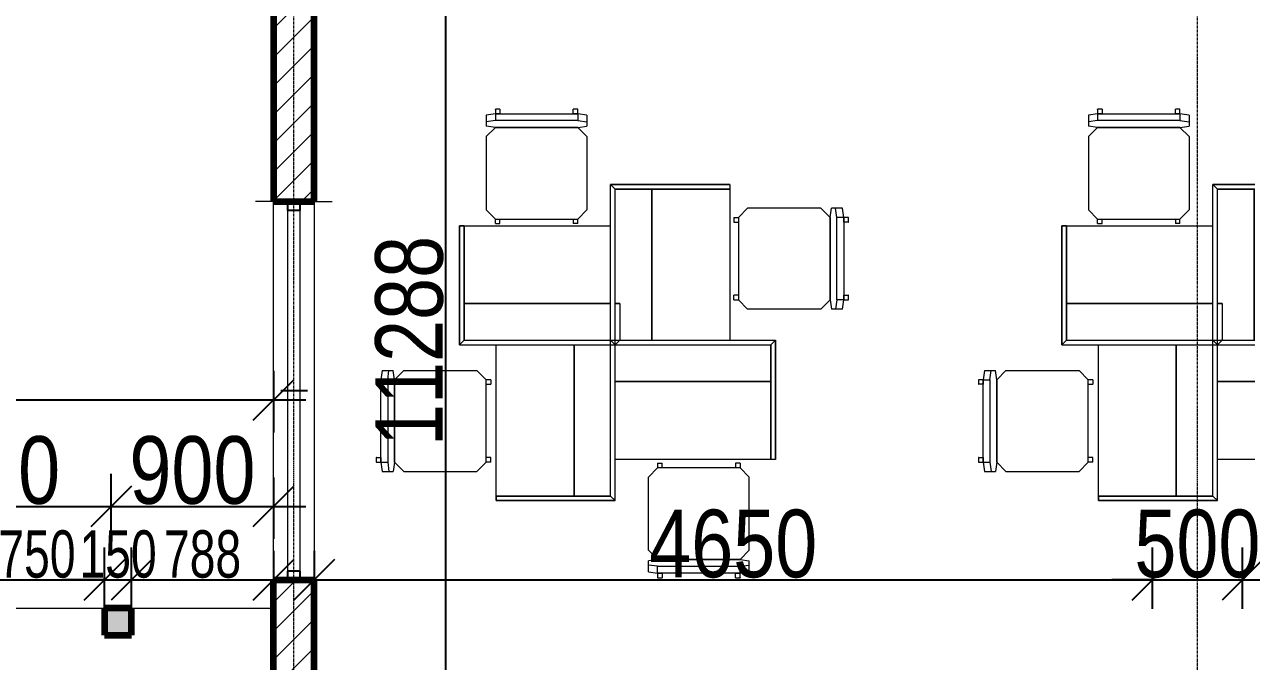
# Model space of a CAD drawing. Header units: millimetres. Extents: x -35190 to 411743, y -233114 to 23872.
# Drawn here: x 169927 to 176707, y 3428 to 6961 of the extents above; entities that cross this region are included whole.
import ezdxf

# ---------------------------------------------------------------- set-up
doc = ezdxf.new("R2010")
doc.units = ezdxf.units.MM
doc.linetypes.add('Grid Line', pattern=[22.225, 12.7, -3.175, 3.175, -3.175])
for name, color, linetype, lineweight in [('A-ANNO-DIMS', 211, 'Continuous', 9), ('A-DETL-THIN', 151, 'Continuous', 18), ('A-GLAZ', 151, 'Continuous', 18), ('A-WALL', 113, 'Continuous', 18), ('A-WALL-PATT', 111, 'Continuous', 18), ('G-IMPT', 8, 'Continuous', 18), ('I-FURN', 30, 'Continuous', 18), ('S-GRID', 1, 'Continuous', 9)]:
    doc.layers.add(name, color=color, linetype=linetype, lineweight=lineweight)
doc.styles.add('Arial_3', font='arial.ttf', dxfattribs={"width": 0.8, "height": 375})
doc.styles.add('Arial_8', font='arial.ttf', dxfattribs={"width": 0.7, "height": 262.5})
doc.dimstyles.new('main_4_5mm', dxfattribs={"dimscale": 304.8, "dimtxt": 382.597275, "dimasz": 0.738189, "dimexe": 0.590551, "dimexo": 0.0625, "dimgap": 0.024606, "dimtad": 1, "dimdec": 0, "dimzin": 0, "dimdsep": 46, "dimtxsty": 'Arial_3', "dimblk1": 'OBLIQUE', "dimblk2": 'OBLIQUE', "dimsah": 1, "dimcen": 0.09, "dimdle": 0.590551, "dimazin": 0, "dimtfac": 1, "dimtdec": 4, "dimtix": 1, "dimtmove": 0, "dimatfit": 3, "dimfxl": 0.590551, "dimfxlon": 1, "dimtvp": 1, "dimtolj": 1, "dimtzin": 0, "dimarcsym": 2})
doc.dimstyles.new('main_4_5mm_2', dxfattribs={"dimscale": 304.8, "dimtxt": 382.597275, "dimasz": 0.738189, "dimexe": 0.590551, "dimexo": 0.0625, "dimgap": 0.024606, "dimtad": 1, "dimdec": 0, "dimzin": 0, "dimdsep": 46, "dimtxsty": 'Arial_3', "dimblk1": 'OBLIQUE', "dimblk2": 'OBLIQUE', "dimsah": 1, "dimcen": 0.09, "dimdle": 0.590551, "dimazin": 0, "dimtfac": 1, "dimtdec": 4, "dimtix": 1, "dimtmove": 0, "dimatfit": 3, "dimfxl": 0.590551, "dimfxlon": 1, "dimtvp": 1, "dimtolj": 1, "dimtzin": 0, "dimarcsym": 2})
doc.dimstyles.new('small_3_5mm', dxfattribs={"dimscale": 304.8, "dimtxt": 267.818092, "dimasz": 0.738189, "dimexe": 0.590551, "dimexo": 0.0625, "dimgap": 0.024606, "dimtad": 1, "dimdec": 0, "dimzin": 0, "dimdsep": 46, "dimtxsty": 'Arial_8', "dimblk1": 'OBLIQUE', "dimblk2": 'OBLIQUE', "dimsah": 1, "dimcen": 0.09, "dimdle": 0.590551, "dimazin": 0, "dimtfac": 1, "dimtdec": 4, "dimtix": 1, "dimtmove": 0, "dimatfit": 3, "dimfxl": 0.590551, "dimfxlon": 1, "dimtvp": 1, "dimtolj": 1, "dimtzin": 0, "dimarcsym": 2})

# ---------------------------------------------------------------- blocks, each defined once
blk = doc.blocks.new('Sliding - 2L - SL2_1 X 1_8-416756-FIRST FLOOR')
at = {"layer": 'A-GLAZ'}
for p, q in [((-723.8, 112.5), (-723.8, 212.5)), ((1376.2, 112.5), (1376.2, 212.5)), ((1326.2, 35), (-673.8, 35)), ((-673.8, -35), (1326.2, -35)), ((-723.8, -112.5), (-723.8, -192.5)), ((1376.2, -112.5), (1376.2, -212.5))]:
    blk.add_line(p, q, dxfattribs=at)
at = {"layer": 'A-GLAZ', "lineweight": 25}
for p, q in [((326.2, -75), (326.2, 72.5)), ((-673.8, 35), (-723.8, 35)), ((-673.8, -35), (-673.8, 35)), ((1376.2, 35), (1326.2, 35)), ((1326.2, -35), (1326.2, 35)), ((-723.8, -35), (-673.8, -35)), ((1326.2, -35), (1376.2, -35))]:
    blk.add_line(p, q, dxfattribs=at)
blk = doc.blocks.new('School04 - 12ZCVC04_dwg-579975-FIRST FLOOR')
at = {"layer": 'G-IMPT', "lineweight": 9}
for p, q in [((228.6, 1498.6), (228.6, 1473.2)), ((228.6, 1498.6), (889, 1498.6)), ((889, 1498.6), (228.6, 1498.6)), ((228.6, 1498.6), (228.6, 1473.2)), ((889, 1498.6), (863.6, 1473.2)), ((863.6, 1473.2), (889, 1498.6)), ((889, 635), (889, 1498.6)), ((889, 635), (889, 1498.6)), ((228.6, 1473.2), (863.6, 1473.2)), ((228.6, 1473.2), (228.6, 635)), ((863.6, 1473.2), (228.6, 1473.2)), ((228.6, 1473.2), (228.6, 635)), ((660.4, 635), (660.4, 1473.2)), ((660.4, 1473.2), (660.4, 635)), ((863.6, 609.6), (863.6, 1473.2)), ((863.6, 609.6), (863.6, 1473.2)), ((1701.8, 1270), (889, 1270)), ((1701.8, 1270), (889, 1270)), ((1701.8, 1270), (1727.2, 1270)), ((1701.8, 1270), (1701.8, 635)), ((1701.8, 635), (1701.8, 1270)), ((1727.2, 1270), (1701.8, 1270)), ((1727.2, 1270), (1727.2, 609.6)), ((1727.2, 609.6), (1727.2, 1270)), ((838.2, 838.2), (863.6, 838.2)), ((863.6, 838.2), (838.2, 838.2)), ((838.2, 838.2), (838.2, 635)), ((889, 838.2), (1701.8, 838.2)), ((1701.8, 838.2), (889, 838.2)), ((838.2, 635), (-25.4, 635)), ((-25.4, -25.4), (-25.4, 635)), ((838.2, 635), (-25.4, 635)), ((-25.4, 635), (0, 609.6)), ((0, 609.6), (-25.4, 635)), ((-25.4, 635), (-25.4, -25.4)), ((1701.8, 635), (838.2, 635)), ((1701.8, 635), (838.2, 635)), ((863.6, 609.6), (838.2, 635)), ((863.6, 609.6), (889, 635)), ((889, -228.6), (889, 635)), ((889, -228.6), (889, 635)), ((1727.2, 609.6), (1701.8, 635)), ((1701.8, 635), (1727.2, 609.6)), ((863.6, 609.6), (0, 609.6)), ((0, -25.4), (0, 609.6)), ((863.6, 609.6), (0, 609.6)), ((0, 609.6), (0, -25.4)), ((1727.2, 609.6), (863.6, 609.6)), ((863.6, -254), (863.6, 609.6)), ((1727.2, 609.6), (863.6, 609.6)), ((863.6, -254), (863.6, 609.6)), ((1092.2, 609.6), (1092.2, -228.6)), ((1092.2, -228.6), (1092.2, 609.6)), ((1524, -228.6), (1524, 609.6)), ((1524, -228.6), (1524, 609.6)), ((863.6, 406.4), (0, 406.4)), ((0, 406.4), (863.6, 406.4)), ((-25.4, -25.4), (0, -25.4)), ((-25.4, -25.4), (0, -25.4)), ((0, -25.4), (863.6, -25.4)), ((0, -25.4), (863.6, -25.4)), ((863.6, -254), (889, -228.6)), ((889, -228.6), (863.6, -254)), ((1524, -254), (863.6, -254)), ((863.6, -254), (1524, -254)), ((1524, -228.6), (889, -228.6)), ((889, -228.6), (1524, -228.6)), ((1524, -228.6), (1524, -254)), ((1524, -254), (1524, -228.6))]:
    blk.add_line(p, q, dxfattribs=at)
blk = doc.blocks.new('School04 - School04-586054-FIRST FLOOR')
at = {"extrusion": (0, 0, -1), "zscale": -1, "rotation": 180}
blk.add_blockref('School04 - 12ZCVC04_dwg-579975-FIRST FLOOR', (0, 0), dxfattribs=at)
blk = doc.blocks.new('Armless_Chair_987 - 12ZSTG19_dwg-581259-FIRST FLOOR')
at = {"layer": 'G-IMPT', "lineweight": 9}
for p, q in [((-583.6, 228.6), (-576.8, 279.4)), ((-576.8, 279.4), (-575.2, 279.4)), ((-576.8, 279.4), (-539, 279.4)), ((-545.8, 228.6), (-539, 279.4)), ((-539, 279.4), (-515.2, 279.4)), ((-508.3, 228.6), (-515.2, 279.4)), ((-457.2, 279.4), (-508, 228.6)), ((-457.2, 279.4), (-50.8, 279.4)), ((-50.8, 279.4), (0, 228.6)), ((-608, 228.6), (-609.6, 228.6)), ((-609.6, 203.2), (-609.6, 228.6)), ((-609.6, 228.6), (-584.2, 228.6)), ((-584.2, 203.2), (-584.2, 228.6)), ((-583.6, 228.6), (-583.6, -228.6)), ((-583.6, 228.6), (-545.8, 228.6)), ((-545.8, -228.6), (-545.8, 228.6)), ((-508.3, -228.6), (-508.3, 228.6)), ((-508, 228.6), (-508, -228.6)), ((25.4, 228.6), (0, 228.6)), ((0, 228.6), (0, -228.6)), ((25.4, 228.6), (25.4, 203.2)), ((-608, 203.2), (-609.6, 203.2)), ((-609.6, 203.2), (-584.2, 203.2)), ((25.4, 203.2), (0, 203.2)), ((-609.6, -228.6), (-609.6, -203.2)), ((-584.2, -203.2), (-609.6, -203.2)), ((-609.6, -203.2), (-608, -203.2)), ((-584.2, -228.6), (-584.2, -203.2)), ((0, -203.2), (25.4, -203.2)), ((25.4, -228.6), (25.4, -203.2)), ((-608, -228.6), (-609.6, -228.6)), ((-584.2, -228.6), (-609.6, -228.6)), ((-576.8, -279.4), (-583.6, -228.6)), ((-583.6, -228.6), (-545.8, -228.6)), ((-545.8, -228.6), (-539, -279.4)), ((-508.3, -228.6), (-515.2, -279.4)), ((-508, -228.6), (-457.2, -279.4)), ((0, -228.6), (-50.8, -279.4)), ((25.4, -228.6), (0, -228.6)), ((-576.8, -279.4), (-575.2, -279.4)), ((-576.8, -279.4), (-539, -279.4)), ((-539, -279.4), (-515.2, -279.4)), ((-457.2, -279.4), (-50.8, -279.4))]:
    blk.add_line(p, q, dxfattribs=at)
blk = doc.blocks.new('Armless_Chair_987 - Armless_Chair_987-581879-FIRST FLOOR')
at = {"extrusion": (0, 0, -1), "zscale": -1, "rotation": 180}
blk.add_blockref('Armless_Chair_987 - 12ZSTG19_dwg-581259-FIRST FLOOR', (0, 0), dxfattribs=at)
blk = doc.blocks.new('_Oblique')
at = {"color": 0, "linetype": 'ByBlock', "lineweight": -2}
blk.add_line((-0.5, -0.5), (0.5, 0.5), dxfattribs=at)
blk = doc.blocks.new('*D3830')
at = {"layer": 'A-ANNO-DIMS', "color": 0, "lineweight": -2, "transparency": 16777216}
for p, q in [((172262.4, 11029.3), (172262.4, -618.2)), ((172423.3, 10849.3), (172082.4, 10849.3)), ((172423.3, -438.2), (172082.4, -438.2))]:
    blk.add_line(p, q, dxfattribs=at)
at = {"layer": 'Defpoints', "color": 0, "transparency": 16777216}
for p in [(172442.4, 10849.3), (172262.4, -438.2), (172442.4, -438.2)]:
    blk.add_point(p, dxfattribs=at)
at = {"layer": 'A-ANNO-DIMS', "color": 0, "lineweight": -2, "transparency": 16777216, "xscale": 224.9999999999999, "yscale": 224.9999999999999, "zscale": 224.9999999999999}
for p, rotation in [((172262.4, 10849.3), 90), ((172262.4, -438.2), 270)]:
    blk.add_blockref('_Oblique', p, dxfattribs=dict(at, rotation=rotation))
at = {"layer": 'A-ANNO-DIMS', "color": 0, "transparency": 16777216, "insert": (172063.4, 5205.5), "char_height": 375, "width": 1377.35, "attachment_point": 5, "rotation": 90, "style": 'Arial_3'}
blk.add_mtext('\\A1;11288', dxfattribs=at)
blk = doc.blocks.new('*D3569')
at = {"layer": 'A-ANNO-DIMS', "color": 0, "lineweight": -2, "transparency": 16777216}
for p, q in [((168909.4, 4127.3), (168909.4, 4468.3)), ((170409.4, 4127.3), (170409.4, 4468.3)), ((168729.4, 4288.3), (170589.4, 4288.3))]:
    blk.add_line(p, q, dxfattribs=at)
at = {"layer": 'Defpoints', "color": 0, "transparency": 16777216}
for p in [(170409.4, 4288.3), (168909.4, 4108.3), (170409.4, 4108.3)]:
    blk.add_point(p, dxfattribs=at)
at = {"layer": 'A-ANNO-DIMS', "color": 0, "lineweight": -2, "transparency": 16777216, "xscale": 224.9999999999999, "yscale": 224.9999999999999, "zscale": 224.9999999999999, "rotation": 180}
blk.add_blockref('_Oblique', (168909.4, 4288.3), dxfattribs=at)
at = {"layer": 'A-ANNO-DIMS', "color": 0, "lineweight": -2, "transparency": 16777216, "xscale": 224.9999999999999, "yscale": 224.9999999999999, "zscale": 224.9999999999999}
blk.add_blockref('_Oblique', (170409.4, 4288.3), dxfattribs=at)
at = {"layer": 'A-ANNO-DIMS', "color": 0, "transparency": 16777216, "insert": (169659.4, 4487.3), "char_height": 375, "width": 1101.88, "attachment_point": 5, "style": 'Arial_3'}
blk.add_mtext('\\A1;1500', dxfattribs=at)
blk = doc.blocks.new('*D3570')
at = {"layer": 'A-ANNO-DIMS', "color": 0, "lineweight": -2, "transparency": 16777216}
for p, q in [((170409.4, 4127.3), (170409.4, 4468.3)), ((171309.4, 4449.2), (171309.4, 4108.3)), ((170229.4, 4288.3), (171489.4, 4288.3))]:
    blk.add_line(p, q, dxfattribs=at)
at = {"layer": 'Defpoints', "color": 0, "transparency": 16777216}
for p in [(171309.4, 4468.3), (171309.4, 4288.3), (170409.4, 4108.3)]:
    blk.add_point(p, dxfattribs=at)
at = {"layer": 'A-ANNO-DIMS', "color": 0, "lineweight": -2, "transparency": 16777216, "xscale": 224.9999999999999, "yscale": 224.9999999999999, "zscale": 224.9999999999999, "rotation": 180}
blk.add_blockref('_Oblique', (170409.4, 4288.3), dxfattribs=at)
at = {"layer": 'A-ANNO-DIMS', "color": 0, "lineweight": -2, "transparency": 16777216, "xscale": 224.9999999999999, "yscale": 224.9999999999999, "zscale": 224.9999999999999}
blk.add_blockref('_Oblique', (171309.4, 4288.3), dxfattribs=at)
at = {"layer": 'A-ANNO-DIMS', "color": 0, "transparency": 16777216, "insert": (170859.4, 4487.3), "char_height": 375, "width": 826.41, "attachment_point": 5, "style": 'Arial_3'}
blk.add_mtext('\\A1;900', dxfattribs=at)
blk = doc.blocks.new('*D3571')
at = {"layer": 'A-ANNO-DIMS', "color": 0, "lineweight": -2, "transparency": 16777216}
for p, q in [((162384.4, 5039.2), (162384.4, 4698.3)), ((171309.4, 5039.2), (171309.4, 4698.3)), ((162204.4, 4878.3), (171489.4, 4878.3))]:
    blk.add_line(p, q, dxfattribs=at)
at = {"layer": 'Defpoints', "color": 0, "transparency": 16777216}
for p in [(162384.4, 5058.3), (171309.4, 5058.3), (171309.4, 4878.3)]:
    blk.add_point(p, dxfattribs=at)
at = {"layer": 'A-ANNO-DIMS', "color": 0, "lineweight": -2, "transparency": 16777216, "xscale": 224.9999999999999, "yscale": 224.9999999999999, "zscale": 224.9999999999999, "rotation": 180}
blk.add_blockref('_Oblique', (162384.4, 4878.3), dxfattribs=at)
at = {"layer": 'A-ANNO-DIMS', "color": 0, "lineweight": -2, "transparency": 16777216, "xscale": 224.9999999999999, "yscale": 224.9999999999999, "zscale": 224.9999999999999}
blk.add_blockref('_Oblique', (171309.4, 4878.3), dxfattribs=at)
at = {"layer": 'A-ANNO-DIMS', "color": 0, "transparency": 16777216, "insert": (166846.9, 5077.3), "char_height": 375, "width": 1101.88, "attachment_point": 5, "style": 'Arial_3'}
blk.add_mtext('\\A1;8925', dxfattribs=at)
blk = doc.blocks.new('*D3588')
at = {"layer": 'A-ANNO-DIMS', "color": 0, "lineweight": -2, "transparency": 16777216}
for p, q in [((169621.9, 3719.8), (169621.9, 4060.7)), ((170371.9, 3719.8), (170371.9, 4060.7)), ((169441.9, 3880.7), (170551.9, 3880.7))]:
    blk.add_line(p, q, dxfattribs=at)
at = {"layer": 'Defpoints', "color": 0, "transparency": 16777216}
for p in [(170371.9, 3880.7), (169621.9, 3700.7), (170371.9, 3700.7)]:
    blk.add_point(p, dxfattribs=at)
at = {"layer": 'A-ANNO-DIMS', "color": 0, "lineweight": -2, "transparency": 16777216, "xscale": 224.9999999999999, "yscale": 224.9999999999999, "zscale": 224.9999999999999, "rotation": 180}
blk.add_blockref('_Oblique', (169621.9, 3880.7), dxfattribs=at)
at = {"layer": 'A-ANNO-DIMS', "color": 0, "lineweight": -2, "transparency": 16777216, "xscale": 224.9999999999999, "yscale": 224.9999999999999, "zscale": 224.9999999999999}
blk.add_blockref('_Oblique', (170371.9, 3880.7), dxfattribs=at)
at = {"layer": 'A-ANNO-DIMS', "color": 0, "transparency": 16777216, "insert": (169996.9, 4022.3), "char_height": 262.5, "width": 504.322, "attachment_point": 5, "style": 'Arial_8'}
blk.add_mtext('\\A1;750', dxfattribs=at)
blk = doc.blocks.new('*D3589')
at = {"layer": 'A-ANNO-DIMS', "color": 0, "lineweight": -2, "transparency": 16777216}
for p, q in [((170371.9, 3719.8), (170371.9, 4060.7)), ((170521.9, 3719.8), (170521.9, 4060.7)), ((170371.9, 3880.7), (170146.9, 3880.7)), ((170371.9, 3880.7), (170521.9, 3880.7)), ((170521.9, 3880.7), (170746.9, 3880.7))]:
    blk.add_line(p, q, dxfattribs=at)
at = {"layer": 'Defpoints', "color": 0, "transparency": 16777216}
for p in [(170521.9, 3880.7), (170371.9, 3700.7), (170521.9, 3700.7)]:
    blk.add_point(p, dxfattribs=at)
at = {"layer": 'A-ANNO-DIMS', "color": 0, "lineweight": -2, "transparency": 16777216, "xscale": 224.9999999999999, "yscale": 224.9999999999999, "zscale": 224.9999999999999}
blk.add_blockref('_Oblique', (170371.9, 3880.7), dxfattribs=at)
at = {"layer": 'A-ANNO-DIMS', "color": 0, "lineweight": -2, "transparency": 16777216, "xscale": 224.9999999999999, "yscale": 224.9999999999999, "zscale": 224.9999999999999, "rotation": 180}
blk.add_blockref('_Oblique', (170521.9, 3880.7), dxfattribs=at)
at = {"layer": 'A-ANNO-DIMS', "color": 0, "transparency": 16777216, "insert": (170446.9, 4022.3), "char_height": 262.5, "width": 504.322, "attachment_point": 5, "style": 'Arial_8'}
blk.add_mtext('\\A1;150', dxfattribs=at)
blk = doc.blocks.new('*D3590')
at = {"layer": 'A-ANNO-DIMS', "color": 0, "lineweight": -2, "transparency": 16777216}
for p, q in [((170521.9, 3719.8), (170521.9, 4060.7)), ((171309.4, 4041.7), (171309.4, 3700.7)), ((170341.9, 3880.7), (171489.4, 3880.7))]:
    blk.add_line(p, q, dxfattribs=at)
at = {"layer": 'Defpoints', "color": 0, "transparency": 16777216}
for p in [(171309.4, 4060.7), (171309.4, 3880.7), (170521.9, 3700.7)]:
    blk.add_point(p, dxfattribs=at)
at = {"layer": 'A-ANNO-DIMS', "color": 0, "lineweight": -2, "transparency": 16777216, "xscale": 224.9999999999999, "yscale": 224.9999999999999, "zscale": 224.9999999999999, "rotation": 180}
blk.add_blockref('_Oblique', (170521.9, 3880.7), dxfattribs=at)
at = {"layer": 'A-ANNO-DIMS', "color": 0, "lineweight": -2, "transparency": 16777216, "xscale": 224.9999999999999, "yscale": 224.9999999999999, "zscale": 224.9999999999999}
blk.add_blockref('_Oblique', (171309.4, 3880.7), dxfattribs=at)
at = {"layer": 'A-ANNO-DIMS', "color": 0, "transparency": 16777216, "insert": (170915.6, 4022.3), "char_height": 262.5, "width": 504.322, "attachment_point": 5, "style": 'Arial_8'}
blk.add_mtext('\\A1;788', dxfattribs=at)
blk = doc.blocks.new('*D4141')
at = {"layer": 'A-ANNO-DIMS', "color": 0, "lineweight": -2, "transparency": 16777216}
for p, q in [((171534.4, 4041.7), (171534.4, 3700.7)), ((176184.4, 3719.8), (176184.4, 4060.7)), ((171354.4, 3880.7), (176364.4, 3880.7))]:
    blk.add_line(p, q, dxfattribs=at)
at = {"layer": 'Defpoints', "color": 0, "transparency": 16777216}
for p in [(171534.4, 4060.7), (176184.4, 3880.7), (176184.4, 3700.7)]:
    blk.add_point(p, dxfattribs=at)
at = {"layer": 'A-ANNO-DIMS', "color": 0, "lineweight": -2, "transparency": 16777216, "xscale": 224.9999999999999, "yscale": 224.9999999999999, "zscale": 224.9999999999999, "rotation": 180}
blk.add_blockref('_Oblique', (171534.4, 3880.7), dxfattribs=at)
at = {"layer": 'A-ANNO-DIMS', "color": 0, "lineweight": -2, "transparency": 16777216, "xscale": 224.9999999999999, "yscale": 224.9999999999999, "zscale": 224.9999999999999}
blk.add_blockref('_Oblique', (176184.4, 3880.7), dxfattribs=at)
at = {"layer": 'A-ANNO-DIMS', "color": 0, "transparency": 16777216, "insert": (173859.4, 4079.7), "char_height": 375, "width": 1101.88, "attachment_point": 5, "style": 'Arial_3'}
blk.add_mtext('\\A1;4650', dxfattribs=at)
blk = doc.blocks.new('*D4142')
at = {"layer": 'A-ANNO-DIMS', "color": 0, "lineweight": -2, "transparency": 16777216}
for p, q in [((176184.4, 3719.8), (176184.4, 4060.7)), ((176684.4, 3719.8), (176684.4, 4060.7)), ((176184.4, 3880.7), (175959.4, 3880.7)), ((176184.4, 3880.7), (176684.4, 3880.7)), ((176684.4, 3880.7), (176909.4, 3880.7))]:
    blk.add_line(p, q, dxfattribs=at)
at = {"layer": 'Defpoints', "color": 0, "transparency": 16777216}
for p in [(176684.4, 3880.7), (176184.4, 3700.7), (176684.4, 3700.7)]:
    blk.add_point(p, dxfattribs=at)
at = {"layer": 'A-ANNO-DIMS', "color": 0, "lineweight": -2, "transparency": 16777216, "xscale": 224.9999999999999, "yscale": 224.9999999999999, "zscale": 224.9999999999999}
blk.add_blockref('_Oblique', (176184.4, 3880.7), dxfattribs=at)
at = {"layer": 'A-ANNO-DIMS', "color": 0, "lineweight": -2, "transparency": 16777216, "xscale": 224.9999999999999, "yscale": 224.9999999999999, "zscale": 224.9999999999999, "rotation": 180}
blk.add_blockref('_Oblique', (176684.4, 3880.7), dxfattribs=at)
at = {"layer": 'A-ANNO-DIMS', "color": 0, "transparency": 16777216, "insert": (176434.4, 4079.7), "char_height": 375, "width": 826.41, "attachment_point": 5, "style": 'Arial_3'}
blk.add_mtext('\\A1;500', dxfattribs=at)
blk = doc.blocks.new('*D4143')
at = {"layer": 'A-ANNO-DIMS', "color": 0, "lineweight": -2, "transparency": 16777216}
for p, q in [((176684.4, 3719.8), (176684.4, 4060.7)), ((181334.4, 4041.7), (181334.4, 3700.7)), ((176504.4, 3880.7), (181514.4, 3880.7))]:
    blk.add_line(p, q, dxfattribs=at)
at = {"layer": 'Defpoints', "color": 0, "transparency": 16777216}
for p in [(181334.4, 4060.7), (181334.4, 3880.7), (176684.4, 3700.7)]:
    blk.add_point(p, dxfattribs=at)
at = {"layer": 'A-ANNO-DIMS', "color": 0, "lineweight": -2, "transparency": 16777216, "xscale": 224.9999999999999, "yscale": 224.9999999999999, "zscale": 224.9999999999999, "rotation": 180}
blk.add_blockref('_Oblique', (176684.4, 3880.7), dxfattribs=at)
at = {"layer": 'A-ANNO-DIMS', "color": 0, "lineweight": -2, "transparency": 16777216, "xscale": 224.9999999999999, "yscale": 224.9999999999999, "zscale": 224.9999999999999}
blk.add_blockref('_Oblique', (181334.4, 3880.7), dxfattribs=at)
at = {"layer": 'A-ANNO-DIMS', "color": 0, "transparency": 16777216, "insert": (179009.4, 4079.7), "char_height": 375, "width": 1101.88, "attachment_point": 5, "style": 'Arial_3'}
blk.add_mtext('\\A1;4650', dxfattribs=at)

msp = doc.modelspace()

# ---------------------------------------------------------------- hatches: boundary and pattern name
at = {"layer": 'A-WALL-PATT'}
h = msp.add_hatch(dxfattribs=at)
h.set_pattern_fill('FP_1', color=256, style=0, pattern_type=2)
h.set_pattern_definition([(45, (140110.45, -3260.38), (-79.5495, 79.5495), [])])
h.paths.add_polyline_path([(171309.4, -3250.7), (171534.4, -3250.7), (171534.4, 3879.3), (171309.4, 3879.3), (171309.4, -218.2)])
h.paths.add_polyline_path([(171534.4, 5979.3), (171534.4, 7679.3), (171309.4, 7679.3), (171309.4, 5979.3)])
h.paths.add_polyline_path([(171534.4, 9779.3), (171534.4, 11074.3), (171309.4, 11074.3), (171309.4, 9779.3)])
msp.add_hatch(color=1, dxfattribs=at).paths.add_polyline_path([(170371.9, 3574.3), (170521.9, 3574.3), (170521.9, 3724.3), (170371.9, 3724.3)])

# ---------------------------------------------------------------- linework, layer by layer
at = {"layer": 'A-DETL-THIN'}
msp.add_line((162384.4, 3724.3), (171309.4, 3724.3), dxfattribs=at)
at = {"layer": 'A-WALL', "lineweight": 140}
for p, q in [((171309.4, 7679.3), (171309.4, 5979.3)), ((171534.4, 5979.3), (171534.4, 7679.3)), ((171309.4, 5979.3), (171534.4, 5979.3)), ((171534.4, 3879.3), (171309.4, 3879.3)), ((171309.4, -3475.7), (171309.4, 3879.3)), ((171534.4, -438.2), (171534.4, 3879.3)), ((170521.9, 3724.3), (170371.9, 3724.3)), ((170371.9, 3724.3), (170371.9, 3574.3)), ((170521.9, 3574.3), (170521.9, 3724.3)), ((170371.9, 3574.3), (170521.9, 3574.3))]:
    msp.add_line(p, q, dxfattribs=at)
at = {"layer": 'A-WALL'}
for p, q in [((171309.4, 3879.3), (171309.4, 5979.3)), ((171534.4, 5979.3), (171534.4, 3879.3))]:
    msp.add_line(p, q, dxfattribs=at)
at = {"layer": 'S-GRID', "linetype": 'Grid Line'}
for p, q in [((171421.9, -26662), (171421.9, 15610.8)), ((176434.4, -26662), (176434.4, 15610.8))]:
    msp.add_line(p, q, dxfattribs=at)

# ---------------------------------------------------------------- block references
at = {"layer": 'A-GLAZ', "rotation": 89.99999999999997}
msp.add_blockref('Sliding - 2L - SL2_1 X 1_8-416756-FIRST FLOOR', (171421.9, 4603.1), dxfattribs=at)
at = {"layer": 'I-FURN'}
for name, p, rotation in [('Armless_Chair_987 - Armless_Chair_987-581879-FIRST FLOOR', (172768.5, 5881.8), 269.9999999999999), ('Armless_Chair_987 - Armless_Chair_987-581879-FIRST FLOOR', (176109.2, 5881.8), 269.9999999999999), ('School04 - School04-586054-FIRST FLOOR', (174068.5, 4574.3), 180), ('School04 - School04-586054-FIRST FLOOR', (177409.2, 4574.3), 180), ('Armless_Chair_987 - Armless_Chair_987-581879-FIRST FLOOR', (173888.5, 5661.8), 180), ('Armless_Chair_987 - Armless_Chair_987-581879-FIRST FLOOR', (173668.5, 4501.8), 89.99999999999982)]:
    msp.add_blockref(name, p, dxfattribs=dict(at, rotation=rotation))
for p in [(172488.5, 4761.8), (175829.2, 4761.8)]:
    msp.add_blockref('Armless_Chair_987 - Armless_Chair_987-581879-FIRST FLOOR', p, dxfattribs=at)

# ---------------------------------------------------------------- dimensions: what is measured, and where the dimension line sits
at = {"layer": 'A-ANNO-DIMS'}
dim = msp.add_linear_dim(base=(172262.373971, -438.2018563), p1=(172442.373971, 10849.2981437), p2=(172442.373971, -438.2018563), angle=90, dimstyle='main_4_5mm', override={"dimpost": '<>', "dimfxl": 11287.5}, dxfattribs=at)
dim.commit()
dim.dimension.update_dxf_attribs({"geometry": '*D3830', "text_midpoint": (172063.4091006, 5205.5481437)})
for base, p1, p2, dimstyle, override, picture, middle in [((171309.4, 4878.3), (162384.4, 5058.3), (171309.4, 5058.3), 'main_4_5mm', {"dimpost": '<>', "dimfxl": 8925}, '*D3571', (166846.9, 5077.3)), ((170409.4, 4288.3), (168909.4, 4108.3), (170409.4, 4108.3), 'main_4_5mm', {"dimpost": '<>', "dimfxl": 1500}, '*D3569', (169659.4, 4487.3)), ((171309.4, 4288.3), (170409.4, 4108.3), (171309.4, 4468.3), 'main_4_5mm', {"dimpost": '<>', "dimfxl": 969.329665}, '*D3570', (170859.4, 4487.3)), ((176184.4, 3880.7), (171534.4, 4060.7), (176184.4, 3700.7), 'main_4_5mm_2', {"dimpost": '<>', "dimfxl": 4663.914665}, '*D4141', (173859.4, 4079.7)), ((176684.4, 3880.7), (176184.4, 3700.7), (176684.4, 3700.7), 'main_4_5mm_2', {"dimpost": '<>', "dimfxl": 500}, '*D4142', (176434.4, 4079.7)), ((181334.4, 3880.7), (176684.4, 3700.7), (181334.4, 4060.7), 'main_4_5mm_2', {"dimpost": '<>', "dimfxl": 4663.914665}, '*D4143', (179009.4, 4079.7)), ((170371.9, 3880.7), (169621.9, 3700.7), (170371.9, 3700.7), 'small_3_5mm', {"dimpost": '<>', "dimfxl": 750}, '*D3588', (169996.9, 4022.3)), ((170521.9, 3880.7), (170371.9, 3700.7), (170521.9, 3700.7), 'small_3_5mm', {"dimpost": '<>', "dimfxl": 150}, '*D3589', (170446.9, 4022.3)), ((171309.3591144, 3880.742055), (170521.8591144, 3700.742055), (171309.3591144, 4060.742055), 'small_3_5mm', {"dimpost": '<>', "dimfxl": 865.884663}, '*D3590', (170915.6091144, 4022.2674642))]:
    dim = msp.add_linear_dim(base=base, p1=p1, p2=p2, dimstyle=dimstyle, override=override, dxfattribs=at)
    dim.commit()
    dim.dimension.update_dxf_attribs({"geometry": picture, "text_midpoint": middle})

doc.saveas('drawing.dxf')
